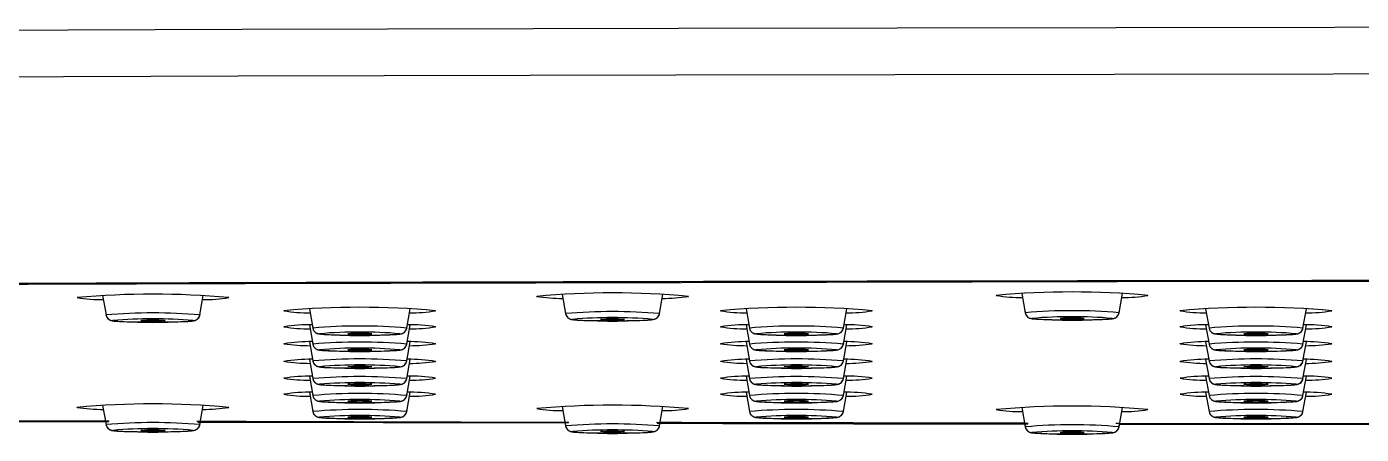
# Model space of a CAD drawing. Extents: x 4885 to 9138, y -729 to 2388.
# Drawn here: x 6103 to 6161.1, y 1045.7 to 1063.4 of the extents above; entities that cross this region are included whole.
import ezdxf

# ---------------------------------------------------------------- set-up
doc = ezdxf.new("R2010")
doc.units = 0
doc.header["$LTSCALE"] = 10
doc.header["$MEASUREMENT"] = 0
doc.layers.get('0').update_dxf_attribs({"linetype": 'CONTINUOUS'})

msp = doc.modelspace()

# ---------------------------------------------------------------- linework, layer by layer
for p, q in [((6126.344, 1051.805), (6126.492, 1050.968)), ((6130.579, 1050.968), (6130.727, 1051.805)), ((6146.344, 1051.845), (6146.492, 1051.007)), ((6150.579, 1051.007), (6150.727, 1051.845)), ((6105.235, 1051.664), (6105.243, 1051.672)), ((6106.344, 1051.75), (6106.492, 1050.912)), ((6110.579, 1050.912), (6110.727, 1051.75)), ((6111.835, 1051.664), (6111.827, 1051.672)), ((6125.235, 1051.719), (6125.243, 1051.727)), ((6131.835, 1051.719), (6131.827, 1051.727)), ((6145.235, 1051.759), (6145.243, 1051.767)), ((6151.835, 1051.759), (6151.827, 1051.767)), ((6114.235, 1051.093), (6114.243, 1051.101)), ((6115.344, 1051.179), (6115.492, 1050.341)), ((6119.579, 1050.341), (6119.727, 1051.179)), ((6120.835, 1051.093), (6120.827, 1051.101)), ((6133.235, 1051.093), (6133.243, 1051.101)), ((6134.344, 1051.179), (6134.492, 1050.341)), ((6138.579, 1050.341), (6138.727, 1051.179)), ((6139.835, 1051.093), (6139.827, 1051.101)), ((6153.235, 1051.093), (6153.243, 1051.101)), ((6154.344, 1051.179), (6154.492, 1050.341)), ((6158.579, 1050.341), (6158.727, 1051.179)), ((6159.835, 1051.093), (6159.827, 1051.101)), ((6114.235, 1050.395), (6114.243, 1050.403)), ((6115.344, 1050.481), (6115.492, 1049.643)), ((6119.579, 1049.643), (6119.727, 1050.481)), ((6120.835, 1050.395), (6120.827, 1050.403)), ((6133.235, 1050.395), (6133.243, 1050.403)), ((6134.344, 1050.481), (6134.492, 1049.643)), ((6138.579, 1049.643), (6138.727, 1050.481)), ((6139.835, 1050.395), (6139.827, 1050.403)), ((6153.235, 1050.395), (6153.243, 1050.403)), ((6154.344, 1050.481), (6154.492, 1049.643)), ((6158.579, 1049.643), (6158.727, 1050.481)), ((6159.835, 1050.395), (6159.827, 1050.403)), ((6114.235, 1049.662), (6114.243, 1049.67)), ((6115.344, 1049.748), (6115.492, 1048.91)), ((6119.579, 1048.91), (6119.727, 1049.748)), ((6120.835, 1049.662), (6120.827, 1049.67)), ((6133.235, 1049.662), (6133.243, 1049.67)), ((6134.344, 1049.748), (6134.492, 1048.91)), ((6138.579, 1048.91), (6138.727, 1049.748)), ((6139.835, 1049.662), (6139.827, 1049.67)), ((6153.235, 1049.662), (6153.243, 1049.67)), ((6154.344, 1049.748), (6154.492, 1048.91)), ((6158.579, 1048.91), (6158.727, 1049.748)), ((6159.835, 1049.662), (6159.827, 1049.67)), ((6114.235, 1048.894), (6114.243, 1048.902)), ((6115.344, 1048.98), (6115.492, 1048.142)), ((6119.579, 1048.142), (6119.727, 1048.98)), ((6120.835, 1048.894), (6120.827, 1048.902)), ((6133.235, 1048.894), (6133.243, 1048.902)), ((6134.344, 1048.98), (6134.492, 1048.142)), ((6138.579, 1048.142), (6138.727, 1048.98)), ((6139.835, 1048.894), (6139.827, 1048.902)), ((6153.235, 1048.894), (6153.243, 1048.902)), ((6154.344, 1048.98), (6154.492, 1048.142)), ((6158.579, 1048.142), (6158.727, 1048.98)), ((6159.835, 1048.894), (6159.827, 1048.902)), ((6114.235, 1048.161), (6114.243, 1048.169)), ((6115.344, 1048.247), (6115.492, 1047.41)), ((6119.579, 1047.41), (6119.727, 1048.247)), ((6120.835, 1048.161), (6120.827, 1048.169)), ((6133.235, 1048.161), (6133.243, 1048.169)), ((6134.344, 1048.247), (6134.492, 1047.41)), ((6138.579, 1047.41), (6138.727, 1048.247)), ((6139.835, 1048.161), (6139.827, 1048.169)), ((6153.235, 1048.161), (6153.243, 1048.169)), ((6154.344, 1048.247), (6154.492, 1047.41)), ((6158.579, 1047.41), (6158.727, 1048.247)), ((6159.835, 1048.161), (6159.827, 1048.169)), ((6114.235, 1047.463), (6114.243, 1047.471)), ((6115.344, 1047.549), (6115.492, 1046.712)), ((6119.579, 1046.712), (6119.727, 1047.549)), ((6120.835, 1047.463), (6120.827, 1047.471)), ((6133.235, 1047.463), (6133.243, 1047.471)), ((6134.344, 1047.549), (6134.492, 1046.712)), ((6138.579, 1046.712), (6138.727, 1047.549)), ((6139.835, 1047.463), (6139.827, 1047.471)), ((6153.235, 1047.463), (6153.243, 1047.471)), ((6154.344, 1047.549), (6154.492, 1046.712)), ((6158.579, 1046.712), (6158.727, 1047.549)), ((6159.835, 1047.463), (6159.827, 1047.471)), ((6105.235, 1046.892), (6105.243, 1046.9)), ((6106.344, 1046.978), (6106.492, 1046.141)), ((6110.579, 1046.141), (6110.727, 1046.978)), ((6111.835, 1046.892), (6111.827, 1046.9)), ((6125.235, 1046.837), (6125.243, 1046.845)), ((6126.344, 1046.923), (6126.492, 1046.085)), ((6130.579, 1046.085), (6130.727, 1046.923)), ((6131.835, 1046.837), (6131.827, 1046.845)), ((6145.235, 1046.797), (6145.243, 1046.805)), ((6146.344, 1046.883), (6146.492, 1046.045)), ((6150.579, 1046.045), (6150.727, 1046.883)), ((6151.835, 1046.797), (6151.827, 1046.805)), ((6090.488, 1046.326), (6106.604, 1046.265)), ((6110.487, 1046.255), (6126.608, 1046.215)), ((6150.601, 1046.169), (6166.606, 1046.149)), ((6166.628, 1046.174), (6150.605, 1046.192))]:
    msp.add_line(p, q)
at = {"flags": 128}
for points in [[(6074.512, 1063.197), (6093.44, 1063.273), (6112.41, 1063.335), (6131.412, 1063.383), (6150.44, 1063.418), (6169.483, 1063.438), (6188.535, 1063.445), (6207.587, 1063.438), (6226.631, 1063.418), (6245.658, 1063.383), (6264.661, 1063.335), (6283.63, 1063.273), (6302.559, 1063.197)], [(6302.807, 1061.151), (6283.837, 1061.227), (6264.826, 1061.289), (6245.782, 1061.337), (6226.714, 1061.372), (6207.629, 1061.393), (6188.535, 1061.4), (6169.442, 1061.393), (6150.357, 1061.372), (6131.288, 1061.337), (6112.244, 1061.289), (6093.233, 1061.227), (6074.263, 1061.151)], [(6074.728, 1052.143), (6093.621, 1052.219), (6112.554, 1052.281), (6131.521, 1052.329), (6150.512, 1052.363), (6169.52, 1052.384), (6188.535, 1052.391), (6207.551, 1052.384), (6226.558, 1052.363), (6245.55, 1052.329), (6264.516, 1052.281), (6283.45, 1052.219), (6302.342, 1052.143)], [(6106.616, 1046.293), (6093.621, 1046.337), (6090.462, 1046.349)], [(6090.606, 1046.364), (6093.667, 1046.353), (6106.635, 1046.309)], [(6126.626, 1046.238), (6112.554, 1046.275), (6110.445, 1046.281)], [(6110.45, 1046.297), (6112.592, 1046.291), (6126.634, 1046.254)], [(6146.624, 1046.198), (6131.521, 1046.227), (6130.452, 1046.229)], [(6130.607, 1046.245), (6131.549, 1046.243), (6146.462, 1046.214)], [(6150.44, 1046.208), (6150.531, 1046.208), (6166.462, 1046.19)]]:
    msp.add_lwpolyline(points, dxfattribs=at)
for centre, radius, start, end in [((6108.535, 1015.928), 35.887, 84.72396, 95.27604), ((6128.535, 1015.976), 35.896, 84.72515, 95.27485), ((6148.535, 1016.024), 35.887, 84.72395, 95.27605), ((6106.315, 1058.297), 6.721, 260.75587, 270.50622), ((6110.756, 1058.297), 6.721, 269.49361, 279.2443), ((6117.535, 1015.357), 35.887, 84.72395, 95.27605), ((6126.316, 1058.366), 6.734, 260.76262, 270.4935), ((6130.754, 1058.366), 6.734, 269.50658, 279.23729), ((6136.535, 1015.357), 35.887, 84.72395, 95.27605), ((6146.315, 1058.392), 6.721, 260.75578, 270.50631), ((6150.756, 1058.392), 6.721, 269.49365, 279.24426), ((6156.535, 1015.357), 35.887, 84.72395, 95.27605), ((6108.535, 1027.379), 23.622, 85.0367, 94.9633), ((6106.787, 1050.964), 0.3, 190.02602, 270.00392), ((6108.535, 1030.538), 20.202, 85.03541, 94.96459), ((6108.535, 1070.815), 20.226, 265.04142, 274.95858), ((6108.535, 1044.634), 6.053, 85.02423, 94.97577), ((6108.535, 1056.719), 6.077, 265.04424, 274.95576), ((6110.284, 1050.964), 0.3, 269.99454, 349.97693), ((6115.315, 1057.726), 6.721, 260.7557, 270.50639), ((6119.756, 1057.726), 6.721, 269.49369, 279.24422), ((6128.535, 1027.434), 23.622, 85.0367, 94.9633), ((6126.787, 1051.02), 0.3, 190.01955, 270.02326), ((6128.535, 1030.569), 20.226, 85.04142, 94.95858), ((6128.535, 1070.846), 20.202, 265.03541, 274.96459), ((6128.535, 1044.665), 6.077, 85.04431, 94.95569), ((6128.535, 1056.75), 6.053, 265.0243, 274.9757), ((6130.284, 1051.02), 0.3, 269.97674, 349.98045), ((6134.315, 1057.726), 6.721, 260.7557, 270.50639), ((6138.756, 1057.726), 6.721, 269.49369, 279.24422), ((6148.535, 1027.466), 23.63, 85.03841, 94.96159), ((6146.787, 1051.06), 0.3, 190.0118, 270.01744), ((6148.535, 1030.634), 20.202, 85.03541, 94.96459), ((6148.535, 1070.886), 20.202, 265.03541, 274.96459), ((6148.535, 1044.705), 6.077, 85.04429, 94.95571), ((6148.535, 1056.806), 6.069, 265.03764, 274.96236), ((6150.284, 1051.06), 0.3, 269.98218, 349.98858), ((6154.315, 1057.726), 6.721, 260.75574, 270.50635), ((6158.756, 1057.726), 6.721, 269.49365, 279.24426), ((6115.381, 1043.247), 7.239, 89.14083, 99.10328), ((6115.316, 1057.042), 6.734, 260.76262, 270.4935), ((6117.535, 1026.8), 23.63, 85.0384, 94.9616), ((6115.787, 1050.393), 0.3, 190.01222, 270.01773), ((6117.535, 1029.967), 20.202, 85.03541, 94.96459), ((6117.535, 1070.219), 20.202, 265.03541, 274.96459), ((6117.535, 1044.039), 6.077, 85.04434, 94.95566), ((6117.535, 1056.148), 6.077, 265.04434, 274.95566), ((6119.284, 1050.393), 0.3, 269.98256, 349.9882), ((6119.695, 1043.286), 7.2, 80.88593, 90.8431), ((6119.754, 1057.042), 6.734, 269.50658, 279.23729), ((6134.381, 1043.247), 7.239, 89.14083, 99.10328), ((6134.316, 1057.042), 6.734, 260.76262, 270.4935), ((6136.535, 1026.8), 23.63, 85.03839, 94.96161), ((6134.787, 1050.393), 0.3, 190.01104, 270.0182), ((6136.535, 1029.967), 20.202, 85.03541, 94.96459), ((6136.535, 1070.219), 20.202, 265.03541, 274.96459), ((6136.535, 1044.039), 6.077, 85.0443, 94.9557), ((6136.535, 1056.148), 6.077, 265.0443, 274.9557), ((6138.284, 1050.393), 0.3, 269.9818, 349.98896), ((6138.695, 1043.286), 7.2, 80.88593, 90.8431), ((6138.754, 1057.042), 6.734, 269.50658, 279.23729), ((6154.381, 1043.247), 7.239, 89.14084, 99.10324), ((6154.316, 1057.042), 6.734, 260.76267, 270.49346), ((6156.535, 1026.8), 23.63, 85.0384, 94.9616), ((6154.787, 1050.393), 0.3, 190.01142, 270.01782), ((6156.535, 1029.967), 20.202, 85.03541, 94.96459), ((6156.535, 1070.219), 20.202, 265.03541, 274.96459), ((6156.535, 1044.039), 6.077, 85.04431, 94.95569), ((6156.535, 1056.148), 6.077, 265.04431, 274.95569), ((6158.284, 1050.393), 0.3, 269.98218, 349.98858), ((6158.695, 1043.286), 7.2, 80.88589, 90.84313), ((6158.754, 1057.042), 6.734, 269.50654, 279.23733), ((6115.374, 1042.566), 7.186, 89.16648, 99.11893), ((6115.316, 1056.309), 6.734, 260.76262, 270.4935), ((6117.535, 1026.11), 23.622, 85.03669, 94.96331), ((6115.787, 1049.695), 0.3, 190.01997, 270.02355), ((6119.284, 1049.695), 0.3, 269.97674, 349.98045), ((6119.701, 1042.603), 7.149, 80.87265, 90.80196), ((6119.754, 1056.309), 6.734, 269.50658, 279.23729), ((6134.374, 1042.566), 7.186, 89.16651, 99.11892), ((6134.316, 1056.309), 6.734, 260.76262, 270.4935), ((6136.535, 1026.11), 23.622, 85.03668, 94.96332), ((6134.787, 1049.695), 0.3, 190.01879, 270.02402), ((6138.284, 1049.695), 0.3, 269.97598, 349.98121), ((6138.701, 1042.603), 7.149, 80.87265, 90.80196), ((6138.754, 1056.309), 6.734, 269.50658, 279.23729), ((6154.374, 1042.566), 7.186, 89.16653, 99.11889), ((6154.316, 1056.309), 6.734, 260.76267, 270.49346), ((6156.535, 1026.11), 23.622, 85.03669, 94.96331), ((6154.787, 1049.695), 0.3, 190.01917, 270.02364), ((6158.284, 1049.695), 0.3, 269.97636, 349.98083), ((6158.701, 1042.603), 7.149, 80.87262, 90.80198), ((6158.754, 1056.309), 6.734, 269.50654, 279.23733), ((6115.362, 1041.891), 7.093, 89.23316, 99.14223), ((6115.315, 1055.532), 6.725, 260.7592, 270.50289), ((6117.535, 1025.393), 23.606, 85.03326, 94.96674), ((6115.787, 1048.962), 0.3, 190.02796, 270.01556), ((6117.535, 1029.245), 20.226, 85.04142, 94.95858), ((6117.535, 1069.521), 20.202, 265.03541, 274.96459), ((6117.535, 1043.341), 6.077, 85.04434, 94.95566), ((6117.535, 1055.426), 6.053, 265.02433, 274.97567), ((6119.284, 1048.962), 0.3, 269.98473, 349.97246), ((6119.701, 1041.834), 7.15, 80.87402, 90.79368), ((6119.755, 1055.532), 6.726, 269.49719, 279.24072), ((6134.362, 1041.891), 7.093, 89.23319, 99.14222), ((6134.315, 1055.532), 6.725, 260.7592, 270.50289), ((6136.535, 1025.393), 23.606, 85.03325, 94.96675), ((6134.787, 1048.962), 0.3, 190.02678, 270.01603), ((6136.535, 1029.245), 20.226, 85.04142, 94.95858), ((6136.535, 1069.521), 20.202, 265.03541, 274.96459), ((6136.535, 1043.341), 6.077, 85.0443, 94.9557), ((6136.535, 1055.426), 6.053, 265.02429, 274.97571), ((6138.284, 1048.962), 0.3, 269.98397, 349.97322), ((6138.701, 1041.834), 7.15, 80.87402, 90.79368), ((6138.755, 1055.532), 6.726, 269.49719, 279.24072), ((6154.362, 1041.891), 7.093, 89.23322, 99.14219), ((6154.315, 1055.532), 6.726, 260.75924, 270.50285), ((6156.535, 1025.393), 23.606, 85.03326, 94.96674), ((6154.787, 1048.962), 0.3, 190.02716, 270.01565), ((6156.535, 1029.245), 20.226, 85.04142, 94.95858), ((6156.535, 1069.521), 20.202, 265.03541, 274.96459), ((6156.535, 1043.341), 6.077, 85.04431, 94.95569), ((6156.535, 1055.426), 6.053, 265.0243, 274.9757), ((6158.284, 1048.962), 0.3, 269.98435, 349.97284), ((6158.701, 1041.834), 7.15, 80.87398, 90.7937), ((6158.755, 1055.532), 6.726, 269.49715, 279.24076), ((6117.535, 1028.528), 20.21, 85.03741, 94.96259), ((6117.535, 1068.789), 20.202, 265.03541, 274.96459), ((6117.535, 1042.608), 6.077, 85.04434, 94.95566), ((6117.535, 1054.693), 6.053, 265.02433, 274.97567), ((6136.535, 1028.528), 20.21, 85.03741, 94.96259), ((6136.535, 1068.789), 20.202, 265.03541, 274.96459), ((6136.535, 1042.608), 6.077, 85.0443, 94.9557), ((6136.535, 1054.693), 6.053, 265.02429, 274.97571), ((6156.535, 1028.528), 20.21, 85.03741, 94.96259), ((6156.535, 1068.789), 20.202, 265.03541, 274.96459), ((6156.535, 1042.608), 6.077, 85.04431, 94.95569), ((6156.535, 1054.693), 6.053, 265.0243, 274.9757), ((6115.369, 1041.107), 7.144, 89.20288, 99.12713), ((6115.316, 1054.808), 6.734, 260.76262, 270.4935), ((6117.535, 1024.609), 23.622, 85.03669, 94.96331), ((6115.787, 1048.195), 0.3, 190.02542, 270.00453), ((6117.535, 1027.769), 20.202, 85.03541, 94.96459), ((6117.535, 1068.045), 20.226, 265.04142, 274.95858), ((6117.535, 1041.864), 6.053, 85.02433, 94.97567), ((6117.535, 1053.949), 6.077, 265.04434, 274.95566), ((6119.284, 1048.195), 0.3, 269.99577, 349.975), ((6119.696, 1041.062), 7.19, 80.88284, 90.84136), ((6119.754, 1054.808), 6.734, 269.50658, 279.23729), ((6134.369, 1041.107), 7.144, 89.20288, 99.12713), ((6134.316, 1054.808), 6.734, 260.76262, 270.4935), ((6136.535, 1024.609), 23.622, 85.03668, 94.96332), ((6134.787, 1048.195), 0.3, 190.02424, 270.00499), ((6136.535, 1027.769), 20.202, 85.03541, 94.96459), ((6136.535, 1068.045), 20.226, 265.04142, 274.95858), ((6136.535, 1041.864), 6.053, 85.02429, 94.97571), ((6136.535, 1053.949), 6.077, 265.0443, 274.9557), ((6138.284, 1048.195), 0.3, 269.99501, 349.97576), ((6138.696, 1041.062), 7.19, 80.88284, 90.84139), ((6138.754, 1054.808), 6.734, 269.50658, 279.23729), ((6154.369, 1041.107), 7.144, 89.2029, 99.1271), ((6154.316, 1054.808), 6.734, 260.76267, 270.49346), ((6156.535, 1024.609), 23.622, 85.03669, 94.96331), ((6154.787, 1048.195), 0.3, 190.02462, 270.00461), ((6156.535, 1027.769), 20.202, 85.03541, 94.96459), ((6156.535, 1068.045), 20.226, 265.04142, 274.95858), ((6156.535, 1041.864), 6.053, 85.0243, 94.9757), ((6156.535, 1053.949), 6.077, 265.04431, 274.95569), ((6158.284, 1048.195), 0.3, 269.99539, 349.97538), ((6158.696, 1041.062), 7.19, 80.8828, 90.8414), ((6158.754, 1054.808), 6.734, 269.50654, 279.23733), ((6115.374, 1040.368), 7.186, 89.16618, 99.11898), ((6115.315, 1054.097), 6.721, 260.7557, 270.50639), ((6117.535, 1023.876), 23.622, 85.03669, 94.96331), ((6115.787, 1047.462), 0.3, 190.01997, 270.02355), ((6117.535, 1027.011), 20.226, 85.04142, 94.95858), ((6117.535, 1067.288), 20.202, 265.03541, 274.96459), ((6117.535, 1041.107), 6.077, 85.04434, 94.95566), ((6117.535, 1053.192), 6.053, 265.02433, 274.97567), ((6119.284, 1047.462), 0.3, 269.97674, 349.98045), ((6119.689, 1040.312), 7.243, 80.89486, 90.87428), ((6119.756, 1054.097), 6.721, 269.49369, 279.24422), ((6134.374, 1040.368), 7.186, 89.16615, 99.11898), ((6134.315, 1054.097), 6.721, 260.7557, 270.50639), ((6136.535, 1023.876), 23.622, 85.03668, 94.96332), ((6134.787, 1047.462), 0.3, 190.01879, 270.02402), ((6136.535, 1027.011), 20.226, 85.04142, 94.95858), ((6136.535, 1067.288), 20.202, 265.03541, 274.96459), ((6136.535, 1041.107), 6.077, 85.0443, 94.9557), ((6136.535, 1053.192), 6.053, 265.02429, 274.97571), ((6138.284, 1047.462), 0.3, 269.97598, 349.98121), ((6138.689, 1040.312), 7.243, 80.89485, 90.87431), ((6138.756, 1054.097), 6.721, 269.49369, 279.24422), ((6154.374, 1040.368), 7.186, 89.16619, 99.11894), ((6154.315, 1054.097), 6.721, 260.75574, 270.50635), ((6156.535, 1023.876), 23.622, 85.03669, 94.96331), ((6154.787, 1047.462), 0.3, 190.01917, 270.02364), ((6156.535, 1027.011), 20.226, 85.04142, 94.95858), ((6156.535, 1067.288), 20.202, 265.03541, 274.96459), ((6156.535, 1041.107), 6.077, 85.04431, 94.95569), ((6156.535, 1053.192), 6.053, 265.0243, 274.9757), ((6158.284, 1047.462), 0.3, 269.97636, 349.98083), ((6158.689, 1040.312), 7.243, 80.89482, 90.87432), ((6158.756, 1054.097), 6.721, 269.49365, 279.24426), ((6108.535, 1011.157), 35.887, 84.72396, 95.27604), ((6106.315, 1053.526), 6.721, 260.75587, 270.50622), ((6110.756, 1053.526), 6.721, 269.49361, 279.2443), ((6117.535, 1023.178), 23.622, 85.03669, 94.96331), ((6115.787, 1046.764), 0.3, 190.02542, 270.00453), ((6119.284, 1046.764), 0.3, 269.99577, 349.975), ((6128.535, 1011.093), 35.896, 84.72515, 95.27485), ((6126.316, 1053.484), 6.734, 260.76262, 270.4935), ((6130.754, 1053.484), 6.734, 269.50658, 279.23729), ((6136.535, 1023.178), 23.622, 85.03668, 94.96332), ((6134.787, 1046.764), 0.3, 190.02424, 270.00499), ((6138.284, 1046.764), 0.3, 269.99501, 349.97576), ((6148.535, 1011.062), 35.887, 84.72395, 95.27605), ((6146.315, 1053.43), 6.721, 260.75578, 270.50631), ((6150.756, 1053.43), 6.721, 269.49365, 279.24426), ((6156.535, 1023.178), 23.622, 85.03669, 94.96331), ((6154.787, 1046.764), 0.3, 190.02462, 270.00461), ((6158.284, 1046.764), 0.3, 269.99539, 349.97538), ((6108.535, 1022.599), 23.63, 85.03841, 94.96159), ((6106.787, 1046.193), 0.3, 190.01282, 270.01713), ((6110.284, 1046.193), 0.3, 269.98133, 349.99014), ((6117.535, 1026.338), 20.202, 85.03541, 94.96459), ((6117.535, 1066.598), 20.21, 265.03741, 274.96259), ((6117.535, 1040.434), 6.053, 85.02433, 94.97567), ((6117.535, 1052.519), 6.077, 265.04434, 274.95566), ((6128.535, 1022.552), 23.622, 85.0367, 94.9633), ((6126.787, 1046.137), 0.3, 190.01955, 270.02326), ((6130.284, 1046.137), 0.3, 269.97674, 349.98045), ((6136.535, 1026.338), 20.202, 85.03541, 94.96459), ((6136.535, 1066.598), 20.21, 265.03741, 274.96259), ((6136.535, 1040.434), 6.053, 85.02429, 94.97571), ((6136.535, 1052.519), 6.077, 265.0443, 274.9557), ((6148.535, 1022.512), 23.622, 85.03669, 94.96331), ((6146.787, 1046.098), 0.3, 190.025, 270.00423), ((6150.284, 1046.098), 0.3, 269.99539, 349.97538), ((6156.535, 1026.338), 20.202, 85.03541, 94.96459), ((6156.535, 1066.598), 20.21, 265.03741, 274.96259), ((6156.535, 1040.434), 6.053, 85.0243, 94.9757), ((6156.535, 1052.519), 6.077, 265.04431, 274.95569), ((6108.535, 1025.767), 20.202, 85.03541, 94.96459), ((6108.535, 1066.019), 20.202, 265.03541, 274.96459), ((6108.535, 1039.838), 6.077, 85.04424, 94.95576), ((6108.535, 1051.939), 6.069, 265.03758, 274.96242), ((6128.535, 1025.687), 20.226, 85.04142, 94.95858), ((6128.535, 1065.963), 20.202, 265.03541, 274.96459), ((6128.535, 1039.783), 6.077, 85.04431, 94.95569), ((6128.535, 1051.868), 6.053, 265.0243, 274.9757), ((6148.535, 1025.671), 20.202, 85.03541, 94.96459), ((6148.535, 1065.948), 20.226, 265.04142, 274.95858), ((6148.535, 1039.767), 6.053, 85.02428, 94.97572), ((6148.535, 1051.852), 6.077, 265.04429, 274.95571)]:
    msp.add_arc(centre, radius, start, end)
for points, knots in [([(6302.442, 1052.171), (6291.632, 1052.214), (6270.022, 1052.301), (6237.466, 1052.38), (6204.855, 1052.421), (6172.216, 1052.421), (6139.605, 1052.38), (6107.049, 1052.301), (6085.439, 1052.214), (6074.629, 1052.171)], [0, 0, 0, 0, 0.142913, 0.285691, 0.428514, 0.571485, 0.714307, 0.857085, 1, 1, 1, 1]), ([(6106.487, 1050.964), (6106.491, 1050.926), (6106.499, 1050.858), (6106.548, 1050.776), (6106.603, 1050.722), (6106.656, 1050.69), (6106.7, 1050.673), (6106.745, 1050.66), (6106.839, 1050.644), (6107.043, 1050.63), (6107.473, 1050.613), (6107.836, 1050.609), (6107.992, 1050.607)], [0, 0, 0, 0, 0.046524, 0.084452, 0.116963, 0.145832, 0.173012, 0.206952, 0.272779, 0.537745, 0.801545, 1, 1, 1, 1]), ([(6107.992, 1050.607), (6108.05, 1050.606), (6108.31, 1050.602), (6108.847, 1050.603), (6109.482, 1050.611), (6109.996, 1050.627), (6110.23, 1050.645), (6110.328, 1050.66), (6110.397, 1050.682), (6110.466, 1050.72), (6110.531, 1050.784), (6110.576, 1050.871), (6110.581, 1050.935), (6110.584, 1050.964)], [0, 0, 0, 0, 0.052979, 0.239545, 0.425496, 0.612217, 0.803461, 0.866841, 0.895154, 0.918401, 0.945422, 0.97562, 1, 1, 1, 1]), ([(6126.487, 1051.02), (6126.491, 1050.982), (6126.499, 1050.913), (6126.548, 1050.832), (6126.603, 1050.778), (6126.656, 1050.746), (6126.7, 1050.728), (6126.745, 1050.716), (6126.839, 1050.7), (6127.043, 1050.686), (6127.473, 1050.669), (6127.836, 1050.665), (6127.992, 1050.663)], [0, 0, 0, 0, 0.046548, 0.084474, 0.116982, 0.145856, 0.173025, 0.206976, 0.2728, 0.537757, 0.80155, 1, 1, 1, 1]), ([(6127.992, 1050.663), (6128.05, 1050.662), (6128.31, 1050.657), (6128.847, 1050.659), (6129.482, 1050.667), (6129.996, 1050.683), (6130.23, 1050.701), (6130.328, 1050.716), (6130.397, 1050.737), (6130.466, 1050.775), (6130.531, 1050.84), (6130.576, 1050.927), (6130.581, 1050.991), (6130.584, 1051.02)], [0, 0, 0, 0, 0.052977, 0.239541, 0.42549, 0.612208, 0.803456, 0.866829, 0.895139, 0.91839, 0.945419, 0.975604, 1, 1, 1, 1]), ([(6146.487, 1051.059), (6146.491, 1051.022), (6146.499, 1050.953), (6146.548, 1050.871), (6146.603, 1050.818), (6146.656, 1050.786), (6146.7, 1050.768), (6146.745, 1050.756), (6146.839, 1050.74), (6147.043, 1050.725), (6147.473, 1050.709), (6147.836, 1050.704), (6147.992, 1050.702)], [0, 0, 0, 0, 0.046522, 0.084469, 0.116981, 0.145855, 0.173019, 0.206962, 0.272797, 0.537755, 0.801549, 1, 1, 1, 1]), ([(6147.992, 1050.702), (6148.05, 1050.701), (6148.31, 1050.697), (6148.847, 1050.698), (6149.482, 1050.706), (6149.996, 1050.723), (6150.23, 1050.741), (6150.328, 1050.755), (6150.397, 1050.777), (6150.466, 1050.815), (6150.531, 1050.88), (6150.576, 1050.967), (6150.581, 1051.031), (6150.584, 1051.059)], [0, 0, 0, 0, 0.052974, 0.239541, 0.425491, 0.61221, 0.803462, 0.866834, 0.895144, 0.918401, 0.94542, 0.97562, 1, 1, 1, 1]), ([(6115.487, 1050.393), (6115.491, 1050.355), (6115.499, 1050.287), (6115.548, 1050.205), (6115.603, 1050.151), (6115.656, 1050.12), (6115.7, 1050.102), (6115.745, 1050.09), (6115.839, 1050.074), (6116.043, 1050.059), (6116.473, 1050.042), (6116.836, 1050.038), (6116.992, 1050.036)], [0, 0, 0, 0, 0.046523, 0.084471, 0.116983, 0.145849, 0.173013, 0.206968, 0.272791, 0.537752, 0.801549, 1, 1, 1, 1]), ([(6116.992, 1050.036), (6117.05, 1050.035), (6117.31, 1050.031), (6117.847, 1050.032), (6118.482, 1050.04), (6118.996, 1050.056), (6119.23, 1050.074), (6119.328, 1050.089), (6119.397, 1050.111), (6119.466, 1050.149), (6119.531, 1050.214), (6119.576, 1050.3), (6119.581, 1050.365), (6119.584, 1050.393)], [0, 0, 0, 0, 0.052977, 0.239545, 0.425496, 0.612216, 0.803468, 0.866841, 0.895154, 0.9184, 0.945422, 0.97562, 1, 1, 1, 1]), ([(6134.487, 1050.393), (6134.491, 1050.355), (6134.499, 1050.287), (6134.548, 1050.205), (6134.603, 1050.151), (6134.656, 1050.12), (6134.7, 1050.102), (6134.745, 1050.09), (6134.839, 1050.074), (6135.043, 1050.059), (6135.473, 1050.042), (6135.836, 1050.038), (6135.992, 1050.036)], [0, 0, 0, 0, 0.046523, 0.084471, 0.116983, 0.145849, 0.173014, 0.206968, 0.272791, 0.537753, 0.801549, 1, 1, 1, 1]), ([(6135.992, 1050.036), (6136.05, 1050.035), (6136.31, 1050.031), (6136.847, 1050.032), (6137.482, 1050.04), (6137.996, 1050.056), (6138.23, 1050.074), (6138.328, 1050.089), (6138.397, 1050.111), (6138.466, 1050.149), (6138.531, 1050.214), (6138.576, 1050.3), (6138.581, 1050.365), (6138.584, 1050.393)], [0, 0, 0, 0, 0.052978, 0.239546, 0.425496, 0.612216, 0.803468, 0.866841, 0.895154, 0.9184, 0.945422, 0.97562, 1, 1, 1, 1]), ([(6154.487, 1050.393), (6154.491, 1050.355), (6154.499, 1050.287), (6154.548, 1050.205), (6154.603, 1050.151), (6154.656, 1050.12), (6154.7, 1050.102), (6154.745, 1050.09), (6154.839, 1050.074), (6155.043, 1050.059), (6155.473, 1050.042), (6155.836, 1050.038), (6155.992, 1050.036)], [0, 0, 0, 0, 0.046523, 0.08447, 0.116982, 0.145849, 0.173013, 0.206967, 0.272791, 0.537752, 0.801548, 1, 1, 1, 1]), ([(6155.992, 1050.036), (6156.05, 1050.035), (6156.31, 1050.031), (6156.847, 1050.032), (6157.482, 1050.04), (6157.996, 1050.056), (6158.23, 1050.074), (6158.328, 1050.089), (6158.397, 1050.111), (6158.466, 1050.149), (6158.531, 1050.214), (6158.576, 1050.3), (6158.581, 1050.365), (6158.584, 1050.393)], [0, 0, 0, 0, 0.052978, 0.239545, 0.425496, 0.612216, 0.803468, 0.866841, 0.895154, 0.9184, 0.945422, 0.97562, 1, 1, 1, 1]), ([(6115.487, 1049.695), (6115.491, 1049.657), (6115.499, 1049.589), (6115.548, 1049.507), (6115.603, 1049.453), (6115.656, 1049.422), (6115.7, 1049.404), (6115.745, 1049.392), (6115.839, 1049.375), (6116.043, 1049.361), (6116.473, 1049.344), (6116.836, 1049.34), (6116.992, 1049.338)], [0, 0, 0, 0, 0.046548, 0.084475, 0.116982, 0.145855, 0.173025, 0.206976, 0.2728, 0.537757, 0.801551, 1, 1, 1, 1]), ([(6116.992, 1049.338), (6117.05, 1049.337), (6117.31, 1049.333), (6117.847, 1049.334), (6118.482, 1049.342), (6118.996, 1049.358), (6119.23, 1049.376), (6119.328, 1049.391), (6119.397, 1049.413), (6119.466, 1049.451), (6119.531, 1049.516), (6119.576, 1049.602), (6119.581, 1049.667), (6119.584, 1049.695)], [0, 0, 0, 0, 0.052976, 0.239541, 0.42549, 0.612208, 0.803456, 0.866829, 0.895139, 0.91839, 0.945419, 0.975604, 1, 1, 1, 1]), ([(6134.487, 1049.695), (6134.491, 1049.657), (6134.499, 1049.589), (6134.548, 1049.507), (6134.603, 1049.453), (6134.656, 1049.422), (6134.7, 1049.404), (6134.745, 1049.392), (6134.839, 1049.375), (6135.043, 1049.361), (6135.473, 1049.344), (6135.836, 1049.34), (6135.992, 1049.338)], [0, 0, 0, 0, 0.046548, 0.084475, 0.116982, 0.145855, 0.173025, 0.206976, 0.272801, 0.537758, 0.801551, 1, 1, 1, 1]), ([(6135.992, 1049.338), (6136.05, 1049.337), (6136.31, 1049.333), (6136.847, 1049.334), (6137.482, 1049.342), (6137.996, 1049.358), (6138.23, 1049.376), (6138.328, 1049.391), (6138.397, 1049.413), (6138.466, 1049.451), (6138.531, 1049.516), (6138.576, 1049.602), (6138.581, 1049.667), (6138.584, 1049.695)], [0, 0, 0, 0, 0.052977, 0.239542, 0.42549, 0.612208, 0.803457, 0.866829, 0.895139, 0.918389, 0.945419, 0.975604, 1, 1, 1, 1]), ([(6154.487, 1049.695), (6154.491, 1049.657), (6154.499, 1049.589), (6154.548, 1049.507), (6154.603, 1049.453), (6154.656, 1049.422), (6154.7, 1049.404), (6154.745, 1049.392), (6154.839, 1049.375), (6155.043, 1049.361), (6155.473, 1049.344), (6155.836, 1049.34), (6155.992, 1049.338)], [0, 0, 0, 0, 0.046548, 0.084475, 0.116982, 0.145855, 0.173025, 0.206976, 0.272801, 0.537757, 0.801551, 1, 1, 1, 1]), ([(6155.992, 1049.338), (6156.05, 1049.337), (6156.31, 1049.333), (6156.847, 1049.334), (6157.482, 1049.342), (6157.996, 1049.358), (6158.23, 1049.376), (6158.328, 1049.391), (6158.397, 1049.413), (6158.466, 1049.451), (6158.531, 1049.516), (6158.576, 1049.602), (6158.581, 1049.667), (6158.584, 1049.695)], [0, 0, 0, 0, 0.0529769, 0.2395419, 0.42549, 0.6122077, 0.8034566, 0.8668293, 0.8951391, 0.9183898, 0.945419, 0.9756038, 1, 1, 1, 1]), ([(6115.487, 1048.962), (6115.491, 1048.925), (6115.499, 1048.856), (6115.548, 1048.774), (6115.603, 1048.72), (6115.656, 1048.689), (6115.7, 1048.671), (6115.745, 1048.659), (6115.838, 1048.643), (6116.043, 1048.628), (6116.473, 1048.611), (6116.836, 1048.607), (6116.992, 1048.605)], [0, 0, 0, 0, 0.046522, 0.08447, 0.116981, 0.145854, 0.173025, 0.206965, 0.272799, 0.537757, 0.801551, 1, 1, 1, 1]), ([(6116.992, 1048.605), (6117.05, 1048.604), (6117.31, 1048.6), (6117.847, 1048.601), (6118.482, 1048.609), (6118.996, 1048.626), (6119.23, 1048.643), (6119.328, 1048.658), (6119.397, 1048.68), (6119.466, 1048.718), (6119.531, 1048.783), (6119.576, 1048.869), (6119.581, 1048.934), (6119.584, 1048.962)], [0, 0, 0, 0, 0.052973, 0.23954, 0.425492, 0.612205, 0.803455, 0.866828, 0.895139, 0.91839, 0.945419, 0.975604, 1, 1, 1, 1]), ([(6134.487, 1048.962), (6134.491, 1048.925), (6134.499, 1048.856), (6134.548, 1048.774), (6134.603, 1048.72), (6134.656, 1048.689), (6134.7, 1048.671), (6134.745, 1048.659), (6134.838, 1048.643), (6135.043, 1048.628), (6135.473, 1048.611), (6135.836, 1048.607), (6135.992, 1048.605)], [0, 0, 0, 0, 0.046522, 0.08447, 0.116982, 0.145855, 0.173025, 0.206965, 0.272799, 0.537757, 0.801551, 1, 1, 1, 1]), ([(6135.992, 1048.605), (6136.05, 1048.604), (6136.31, 1048.6), (6136.847, 1048.601), (6137.482, 1048.609), (6137.996, 1048.626), (6138.23, 1048.643), (6138.328, 1048.658), (6138.397, 1048.68), (6138.466, 1048.718), (6138.531, 1048.783), (6138.576, 1048.869), (6138.581, 1048.934), (6138.584, 1048.962)], [0, 0, 0, 0, 0.052974, 0.239541, 0.425492, 0.612206, 0.803455, 0.866828, 0.895138, 0.918389, 0.945419, 0.975604, 1, 1, 1, 1]), ([(6154.487, 1048.962), (6154.491, 1048.925), (6154.499, 1048.856), (6154.548, 1048.774), (6154.603, 1048.72), (6154.656, 1048.689), (6154.7, 1048.671), (6154.745, 1048.659), (6154.839, 1048.643), (6155.043, 1048.628), (6155.473, 1048.611), (6155.836, 1048.607), (6155.992, 1048.605)], [0, 0, 0, 0, 0.046522, 0.084469, 0.116981, 0.145855, 0.173024, 0.206964, 0.272799, 0.537757, 0.80155, 1, 1, 1, 1]), ([(6155.992, 1048.605), (6156.05, 1048.604), (6156.31, 1048.6), (6156.847, 1048.601), (6157.482, 1048.609), (6157.996, 1048.626), (6158.23, 1048.643), (6158.328, 1048.658), (6158.397, 1048.68), (6158.466, 1048.718), (6158.531, 1048.783), (6158.576, 1048.869), (6158.581, 1048.934), (6158.584, 1048.962)], [0, 0, 0, 0, 0.052974, 0.23954, 0.425492, 0.612206, 0.803455, 0.866829, 0.895138, 0.918389, 0.945419, 0.975604, 1, 1, 1, 1]), ([(6115.487, 1048.195), (6115.491, 1048.157), (6115.499, 1048.088), (6115.548, 1048.006), (6115.603, 1047.953), (6115.656, 1047.921), (6115.7, 1047.903), (6115.745, 1047.891), (6115.839, 1047.875), (6116.041, 1047.86), (6116.526, 1047.843), (6117.01, 1047.835), (6117.309, 1047.835), (6117.381, 1047.835)], [0, 0, 0, 0, 0.039998, 0.07259, 0.100529, 0.12534, 0.148689, 0.177855, 0.234429, 0.462116, 0.688804, 0.925439, 1, 1, 1, 1]), ([(6117.381, 1047.835), (6117.534, 1047.834), (6117.91, 1047.833), (6118.484, 1047.842), (6118.995, 1047.858), (6119.23, 1047.876), (6119.328, 1047.89), (6119.397, 1047.912), (6119.466, 1047.95), (6119.531, 1048.015), (6119.576, 1048.102), (6119.581, 1048.166), (6119.584, 1048.195)], [0, 0, 0, 0, 0.142924, 0.352498, 0.562931, 0.778479, 0.849902, 0.881813, 0.908017, 0.938468, 0.972504, 1, 1, 1, 1]), ([(6134.487, 1048.195), (6134.491, 1048.157), (6134.499, 1048.088), (6134.548, 1048.006), (6134.603, 1047.953), (6134.656, 1047.921), (6134.7, 1047.903), (6134.745, 1047.891), (6134.839, 1047.875), (6135.041, 1047.86), (6135.526, 1047.843), (6136.01, 1047.835), (6136.309, 1047.835), (6136.381, 1047.835)], [0, 0, 0, 0, 0.039998, 0.07259, 0.100529, 0.12534, 0.148689, 0.177855, 0.23443, 0.462117, 0.688804, 0.92544, 1, 1, 1, 1]), ([(6136.381, 1047.835), (6136.534, 1047.834), (6136.91, 1047.833), (6137.484, 1047.842), (6137.995, 1047.858), (6138.23, 1047.876), (6138.328, 1047.89), (6138.397, 1047.912), (6138.466, 1047.95), (6138.531, 1048.015), (6138.576, 1048.102), (6138.581, 1048.166), (6138.584, 1048.195)], [0, 0, 0, 0, 0.142925, 0.352498, 0.562932, 0.778479, 0.849902, 0.881812, 0.908017, 0.938468, 0.972504, 1, 1, 1, 1]), ([(6154.487, 1048.195), (6154.491, 1048.157), (6154.499, 1048.088), (6154.548, 1048.006), (6154.603, 1047.953), (6154.656, 1047.921), (6154.7, 1047.903), (6154.745, 1047.891), (6154.839, 1047.875), (6155.041, 1047.86), (6155.526, 1047.843), (6156.01, 1047.835), (6156.309, 1047.835), (6156.381, 1047.835)], [0, 0, 0, 0, 0.039998, 0.07259, 0.100529, 0.125341, 0.148688, 0.177854, 0.234429, 0.462116, 0.688803, 0.92544, 1, 1, 1, 1]), ([(6156.381, 1047.835), (6156.534, 1047.834), (6156.91, 1047.833), (6157.484, 1047.842), (6157.995, 1047.858), (6158.23, 1047.876), (6158.328, 1047.89), (6158.397, 1047.912), (6158.466, 1047.95), (6158.531, 1048.015), (6158.576, 1048.102), (6158.581, 1048.166), (6158.584, 1048.195)], [0, 0, 0, 0, 0.142925, 0.352498, 0.562931, 0.778479, 0.849902, 0.881812, 0.908017, 0.938468, 0.972504, 1, 1, 1, 1]), ([(6115.487, 1047.462), (6115.491, 1047.424), (6115.499, 1047.355), (6115.548, 1047.273), (6115.603, 1047.22), (6115.656, 1047.188), (6115.7, 1047.17), (6115.745, 1047.158), (6115.839, 1047.142), (6116.041, 1047.127), (6116.526, 1047.11), (6117.01, 1047.102), (6117.309, 1047.102), (6117.381, 1047.102)], [0, 0, 0, 0, 0.0399982, 0.0725906, 0.1005292, 0.1253408, 0.1486891, 0.1778553, 0.2344206, 0.4621177, 0.6887988, 0.9254386, 1, 1, 1, 1]), ([(6117.381, 1047.102), (6117.534, 1047.101), (6117.91, 1047.1), (6118.484, 1047.109), (6118.995, 1047.125), (6119.23, 1047.143), (6119.328, 1047.157), (6119.397, 1047.179), (6119.466, 1047.217), (6119.531, 1047.282), (6119.576, 1047.369), (6119.581, 1047.433), (6119.584, 1047.462)], [0, 0, 0, 0, 0.142926, 0.352501, 0.562943, 0.778484, 0.849908, 0.881816, 0.908021, 0.938484, 0.972504, 1, 1, 1, 1]), ([(6134.487, 1047.462), (6134.491, 1047.424), (6134.499, 1047.355), (6134.548, 1047.273), (6134.603, 1047.22), (6134.656, 1047.188), (6134.7, 1047.17), (6134.745, 1047.158), (6134.839, 1047.142), (6135.041, 1047.127), (6135.526, 1047.11), (6136.01, 1047.102), (6136.309, 1047.102), (6136.381, 1047.102)], [0, 0, 0, 0, 0.039998, 0.072591, 0.100529, 0.125341, 0.148689, 0.177856, 0.234421, 0.462118, 0.688799, 0.92544, 1, 1, 1, 1]), ([(6136.381, 1047.102), (6136.534, 1047.101), (6136.91, 1047.1), (6137.484, 1047.109), (6137.995, 1047.125), (6138.23, 1047.143), (6138.328, 1047.157), (6138.397, 1047.179), (6138.466, 1047.217), (6138.531, 1047.282), (6138.576, 1047.369), (6138.581, 1047.433), (6138.584, 1047.462)], [0, 0, 0, 0, 0.1429266, 0.3525007, 0.5629431, 0.7784837, 0.8499085, 0.881815, 0.9080199, 0.9384838, 0.9725041, 1, 1, 1, 1]), ([(6154.487, 1047.462), (6154.491, 1047.424), (6154.499, 1047.355), (6154.548, 1047.273), (6154.603, 1047.22), (6154.656, 1047.188), (6154.7, 1047.17), (6154.745, 1047.158), (6154.839, 1047.142), (6155.041, 1047.127), (6155.526, 1047.11), (6156.01, 1047.102), (6156.309, 1047.102), (6156.381, 1047.102)], [0, 0, 0, 0, 0.039998, 0.07259, 0.100529, 0.125341, 0.148689, 0.177855, 0.234421, 0.462118, 0.688798, 0.92544, 1, 1, 1, 1]), ([(6156.381, 1047.102), (6156.534, 1047.101), (6156.91, 1047.1), (6157.484, 1047.109), (6157.995, 1047.125), (6158.23, 1047.143), (6158.328, 1047.157), (6158.397, 1047.179), (6158.466, 1047.217), (6158.531, 1047.282), (6158.576, 1047.369), (6158.581, 1047.433), (6158.584, 1047.462)], [0, 0, 0, 0, 0.142926, 0.352501, 0.562943, 0.778484, 0.849909, 0.881815, 0.90802, 0.938484, 0.972504, 1, 1, 1, 1]), ([(6115.487, 1046.764), (6115.491, 1046.726), (6115.499, 1046.657), (6115.548, 1046.575), (6115.603, 1046.522), (6115.656, 1046.49), (6115.7, 1046.472), (6115.745, 1046.46), (6115.839, 1046.444), (6116.041, 1046.429), (6116.526, 1046.412), (6117.01, 1046.404), (6117.309, 1046.404), (6117.381, 1046.404)], [0, 0, 0, 0, 0.039979, 0.072572, 0.100511, 0.125317, 0.148674, 0.177841, 0.234407, 0.4621, 0.688793, 0.925437, 1, 1, 1, 1]), ([(6117.381, 1046.404), (6117.534, 1046.403), (6117.91, 1046.402), (6118.484, 1046.411), (6118.995, 1046.427), (6119.23, 1046.445), (6119.328, 1046.459), (6119.397, 1046.481), (6119.466, 1046.519), (6119.531, 1046.584), (6119.576, 1046.671), (6119.581, 1046.735), (6119.584, 1046.764)], [0, 0, 0, 0, 0.142927, 0.352504, 0.562948, 0.778491, 0.849924, 0.881828, 0.908033, 0.938487, 0.972522, 1, 1, 1, 1]), ([(6134.487, 1046.764), (6134.491, 1046.726), (6134.499, 1046.657), (6134.548, 1046.575), (6134.603, 1046.522), (6134.656, 1046.49), (6134.7, 1046.472), (6134.745, 1046.46), (6134.839, 1046.444), (6135.041, 1046.429), (6135.526, 1046.412), (6136.01, 1046.404), (6136.309, 1046.404), (6136.381, 1046.404)], [0, 0, 0, 0, 0.039979, 0.072572, 0.100511, 0.125318, 0.148674, 0.177841, 0.234407, 0.462101, 0.688792, 0.925438, 1, 1, 1, 1]), ([(6136.381, 1046.404), (6136.534, 1046.403), (6136.91, 1046.402), (6137.484, 1046.411), (6137.995, 1046.427), (6138.23, 1046.445), (6138.328, 1046.459), (6138.397, 1046.481), (6138.466, 1046.519), (6138.531, 1046.584), (6138.576, 1046.671), (6138.581, 1046.735), (6138.584, 1046.764)], [0, 0, 0, 0, 0.142928, 0.3525038, 0.5629481, 0.7784913, 0.8499242, 0.8818269, 0.9080321, 0.9384874, 0.972522, 1, 1, 1, 1]), ([(6154.487, 1046.764), (6154.491, 1046.726), (6154.499, 1046.657), (6154.548, 1046.575), (6154.603, 1046.522), (6154.656, 1046.49), (6154.7, 1046.472), (6154.745, 1046.46), (6154.839, 1046.444), (6155.041, 1046.429), (6155.526, 1046.412), (6156.01, 1046.404), (6156.309, 1046.404), (6156.381, 1046.404)], [0, 0, 0, 0, 0.039979, 0.072572, 0.100511, 0.125318, 0.148674, 0.17784, 0.234407, 0.4621, 0.688792, 0.925438, 1, 1, 1, 1]), ([(6156.381, 1046.404), (6156.534, 1046.403), (6156.91, 1046.402), (6157.484, 1046.411), (6157.995, 1046.427), (6158.23, 1046.445), (6158.328, 1046.459), (6158.397, 1046.481), (6158.466, 1046.519), (6158.531, 1046.584), (6158.576, 1046.671), (6158.581, 1046.735), (6158.584, 1046.764)], [0, 0, 0, 0, 0.142927, 0.352504, 0.562948, 0.778491, 0.849924, 0.881827, 0.908033, 0.938488, 0.972522, 1, 1, 1, 1]), ([(6106.487, 1046.193), (6106.491, 1046.155), (6106.499, 1046.086), (6106.548, 1046.005), (6106.603, 1045.951), (6106.656, 1045.919), (6106.7, 1045.901), (6106.745, 1045.889), (6106.839, 1045.873), (6107.041, 1045.858), (6107.526, 1045.841), (6108.01, 1045.833), (6108.309, 1045.833), (6108.381, 1045.833)], [0, 0, 0, 0, 0.0399785, 0.0725885, 0.1005256, 0.1253332, 0.1486764, 0.1778536, 0.2344188, 0.4621088, 0.688797, 0.9254407, 1, 1, 1, 1]), ([(6108.381, 1045.833), (6108.534, 1045.833), (6108.91, 1045.831), (6109.484, 1045.84), (6109.995, 1045.856), (6110.23, 1045.874), (6110.328, 1045.889), (6110.397, 1045.91), (6110.466, 1045.948), (6110.531, 1046.013), (6110.576, 1046.1), (6110.581, 1046.164), (6110.584, 1046.193)], [0, 0, 0, 0, 0.142927, 0.352503, 0.562946, 0.778487, 0.849919, 0.881826, 0.908033, 0.938488, 0.972522, 1, 1, 1, 1]), ([(6126.487, 1046.137), (6126.491, 1046.099), (6126.499, 1046.031), (6126.548, 1045.949), (6126.603, 1045.895), (6126.656, 1045.863), (6126.7, 1045.846), (6126.745, 1045.834), (6126.839, 1045.817), (6127.041, 1045.803), (6127.526, 1045.786), (6128.01, 1045.777), (6128.309, 1045.777), (6128.381, 1045.777)], [0, 0, 0, 0, 0.039998, 0.07259, 0.100529, 0.125341, 0.148689, 0.177855, 0.23443, 0.462117, 0.688798, 0.92544, 1, 1, 1, 1]), ([(6128.381, 1045.777), (6128.534, 1045.777), (6128.91, 1045.776), (6129.484, 1045.784), (6129.995, 1045.8), (6130.23, 1045.818), (6130.328, 1045.833), (6130.397, 1045.855), (6130.466, 1045.893), (6130.531, 1045.957), (6130.576, 1046.044), (6130.581, 1046.108), (6130.584, 1046.137)], [0, 0, 0, 0, 0.142925, 0.352501, 0.562943, 0.778484, 0.849908, 0.881816, 0.908021, 0.938484, 0.972504, 1, 1, 1, 1]), ([(6130.482, 1046.205), (6133.523, 1046.197), (6138.89, 1046.181), (6144.273, 1046.176), (6146.607, 1046.174)], [0, 0, 0, 0, 0.566515, 1, 1, 1, 1]), ([(6146.487, 1046.097), (6146.491, 1046.06), (6146.499, 1045.991), (6146.548, 1045.909), (6146.603, 1045.856), (6146.656, 1045.824), (6146.7, 1045.806), (6146.745, 1045.794), (6146.839, 1045.778), (6147.041, 1045.763), (6147.526, 1045.746), (6148.01, 1045.737), (6148.309, 1045.738), (6148.381, 1045.738)], [0, 0, 0, 0, 0.039979, 0.072571, 0.10051, 0.125323, 0.148672, 0.177838, 0.234414, 0.462106, 0.688796, 0.925438, 1, 1, 1, 1]), ([(6148.381, 1045.738), (6148.534, 1045.737), (6148.91, 1045.736), (6149.484, 1045.745), (6149.995, 1045.76), (6150.23, 1045.779), (6150.328, 1045.793), (6150.397, 1045.815), (6150.466, 1045.853), (6150.531, 1045.918), (6150.576, 1046.005), (6150.581, 1046.069), (6150.584, 1046.097)], [0, 0, 0, 0, 0.142927, 0.352504, 0.562942, 0.778493, 0.849918, 0.881828, 0.908033, 0.938485, 0.972522, 1, 1, 1, 1])]:
    msp.add_open_spline(points, degree=3, knots=knots)

doc.saveas('drawing.dxf')
